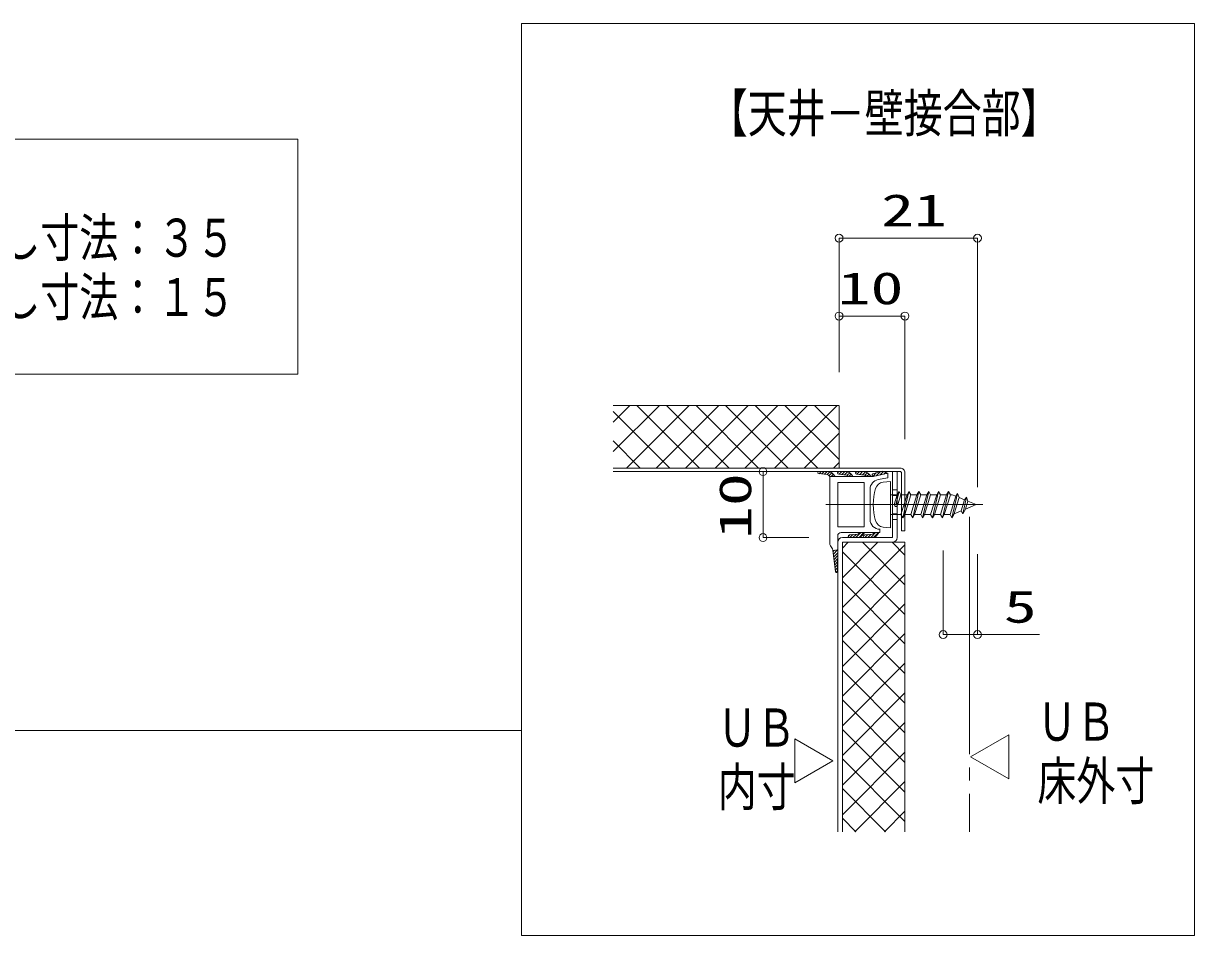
# Model space of a CAD drawing. Units: millimetres on the paper. Extents: x -305 to 305, y -152 to 152.
# Drawn here: x -198.7 to -109.9, y -30.7 to 38.5 of the extents above; entities that cross this region are included whole.
import ezdxf
from ezdxf.enums import TextEntityAlignment as Align

# ---------------------------------------------------------------- set-up
doc = ezdxf.new("R2010")
doc.units = ezdxf.units.MM
doc.linetypes.add('DASHED2', pattern=[3, 2, -1])
doc.linetypes.add('LONG_CHAIN', pattern=[21, 18, -1, 1, -1])
for name, color, linetype, lineweight in [('0-0_0', 7, 'Continuous', 9), ('0-1_VIEW0003', 7, 'Continuous', 9), ('0-2_VIEW0004', 7, 'Continuous', 9)]:
    doc.layers.add(name, color=color, linetype=linetype, lineweight=lineweight)
doc.styles.add('ＭＳ ゴシック', font='')
doc.styles.get('ＭＳ ゴシック').set_extended_font_data('MS Gothic')

# ---------------------------------------------------------------- blocks, each defined once
blk = doc.blocks.new('_ORIGIN')
at = {"layer": '0-0_0'}
blk.add_line((0, 0), (-1, 0), dxfattribs=at)
blk.add_circle((0, 0), 0.5, dxfattribs=at)

msp = doc.modelspace()

# ---------------------------------------------------------------- linework, layer by layer
at = {"layer": '0-0_0'}
for p, q in [((-153.955, 5.997), (-150.445, 9.506)), ((-153.955, 8.242), (-152.69, 9.506)), ((-149.658, 4.756), (-153.955, 9.053)), ((-152.95, 4.756), (-148.2, 9.506)), ((-147.413, 4.756), (-152.163, 9.506)), ((-150.705, 4.756), (-145.955, 9.506)), ((-145.168, 4.756), (-149.918, 9.506)), ((-148.46, 4.756), (-143.71, 9.506)), ((-142.923, 4.756), (-147.673, 9.506)), ((-146.215, 4.756), (-141.465, 9.506)), ((-140.678, 4.756), (-145.428, 9.506)), ((-143.97, 4.756), (-139.22, 9.506)), ((-138.433, 4.756), (-143.183, 9.506)), ((-141.725, 4.756), (-136.975, 9.506)), ((-136.827, 5.396), (-140.938, 9.506)), ((-136.827, 7.641), (-138.692, 9.506)), ((-139.48, 4.756), (-136.827, 7.409)), ((-151.903, 4.756), (-153.955, 6.808)), ((-137.235, 4.756), (-136.827, 5.164)), ((-133.487, 3.682), (-132.927, 3.731)), ((-132.927, 3.731), (-132.927, 0.231)), ((-132.927, 2.731), (-132.421, 2.731)), ((-132.421, 2.731), (-132.277, 2.981)), ((-132.277, 2.981), (-132.133, 2.731)), ((-132.132, 2.731), (-131.671, 2.731)), ((-131.671, 2.731), (-131.527, 2.981)), ((-131.527, 2.981), (-131.383, 2.731)), ((-131.383, 2.731), (-130.94, 2.731)), ((-130.921, 2.731), (-130.777, 2.981)), ((-130.777, 2.981), (-130.633, 2.731)), ((-130.633, 2.731), (-130.172, 2.731)), ((-130.171, 2.731), (-130.027, 2.981)), ((-130.027, 2.981), (-129.883, 2.731)), ((-129.883, 2.731), (-129.421, 2.731)), ((-129.421, 2.731), (-129.277, 2.981)), ((-129.277, 2.981), (-129.133, 2.731)), ((-129.133, 2.731), (-128.671, 2.731)), ((-128.671, 2.731), (-128.527, 2.981)), ((-128.527, 2.981), (-128.383, 2.731)), ((-128.383, 2.731), (-128.238, 2.731)), ((-128.238, 2.731), (-127.98, 2.624)), ((-127.979, 2.624), (-127.836, 2.835)), ((-127.836, 2.835), (-127.723, 2.518)), ((-127.723, 2.518), (-127.314, 2.349)), ((-127.151, 2.552), (-127.314, 2.349)), ((-127.242, 1.643), (-126.427, 1.981)), ((-127.151, 2.552), (-127.058, 2.243)), ((-127.058, 2.243), (-126.427, 1.981)), ((-132.927, 1.231), (-132.132, 1.231)), ((-132.133, 1.231), (-131.988, 0.981)), ((-131.988, 0.981), (-131.844, 1.231)), ((-131.833, 1.231), (-131.383, 1.231)), ((-131.383, 1.231), (-131.238, 0.981)), ((-131.238, 0.981), (-131.094, 1.231)), ((-131.094, 1.231), (-130.633, 1.231)), ((-130.633, 1.231), (-130.488, 0.981)), ((-130.488, 0.981), (-130.344, 1.231)), ((-130.344, 1.231), (-129.883, 1.231)), ((-129.883, 1.231), (-129.739, 0.981)), ((-129.738, 0.981), (-129.594, 1.231)), ((-129.594, 1.231), (-129.133, 1.231)), ((-129.133, 1.231), (-128.989, 0.981)), ((-128.988, 0.981), (-128.844, 1.231)), ((-128.844, 1.231), (-128.408, 1.231)), ((-128.408, 1.231), (-128.264, 0.981)), ((-128.263, 0.981), (-128.119, 1.231)), ((-128.102, 1.287), (-127.573, 1.506)), ((-127.442, 1.29), (-127.573, 1.507)), ((-127.442, 1.29), (-127.242, 1.644)), ((-133.487, 0.28), (-132.927, 0.231)), ((-136.577, -3.566), (-133.879, -0.869)), ((-136.577, -1.321), (-136.125, -0.869)), ((-131.827, -4.094), (-135.053, -0.869)), ((-131.827, -1.849), (-132.808, -0.869)), ((-136.577, -5.811), (-131.827, -1.061)), ((-131.827, -6.34), (-136.577, -1.59)), ((-136.577, -8.056), (-131.827, -3.306)), ((-131.827, -8.585), (-136.577, -3.835)), ((-136.577, -10.302), (-131.827, -5.552)), ((-131.827, -10.83), (-136.577, -6.08)), ((-136.577, -12.547), (-131.827, -7.797)), ((-131.827, -13.075), (-136.577, -8.325)), ((-136.577, -14.792), (-131.827, -10.042)), ((-131.827, -15.32), (-136.577, -10.57)), ((-136.577, -17.037), (-131.827, -12.287)), ((-131.827, -17.565), (-136.577, -12.815)), ((-136.577, -19.282), (-131.827, -14.532)), ((-131.827, -19.81), (-136.577, -15.06)), ((-136.577, -21.527), (-131.827, -16.777)), ((-131.827, -22.055), (-136.577, -17.305)), ((-135.627, -22.822), (-131.827, -19.022)), ((-133.305, -22.822), (-136.577, -19.55)), ((-133.382, -22.822), (-131.827, -21.267)), ((-135.55, -22.822), (-136.577, -21.795))]:
    msp.add_line(p, q, dxfattribs=at)
at = {"layer": '0-0_0', "color": 1}
for p, q in [((-138.335, 4.327), (-138.181, 4.481)), ((-138.135, 4.303), (-137.957, 4.48)), ((-137.935, 4.279), (-137.733, 4.48)), ((-137.734, 4.254), (-137.528, 4.461)), ((-136.932, 4.384), (-136.834, 4.481)), ((-136.812, 4.279), (-136.61, 4.481)), ((-136.607, 4.259), (-136.385, 4.481)), ((-136.403, 4.238), (-136.175, 4.467)), ((-135.581, 4.387), (-135.487, 4.481)), ((-135.465, 4.279), (-135.263, 4.481)), ((-135.26, 4.259), (-135.038, 4.481)), ((-135.056, 4.239), (-134.827, 4.467)), ((-134.017, 4.155), (-133.685, 4.487)), ((-133.725, 4.223), (-133.446, 4.501)), ((-137.581, 4.183), (-137.376, 4.388)), ((-137.434, 4.106), (-137.262, 4.277)), ((-137.209, 4.106), (-137.163, 4.152)), ((-136.21, 4.207), (-136.018, 4.399)), ((-136.087, 4.106), (-135.901, 4.291)), ((-135.862, 4.106), (-135.811, 4.157)), ((-134.862, 4.208), (-134.67, 4.4)), ((-134.739, 4.106), (-134.553, 4.293)), ((-134.515, 4.106), (-134.462, 4.159)), ((-134.274, 4.122), (-134.015, 4.382)), ((-133.432, 4.291), (-133.283, 4.44)), ((-136.129, -0.426), (-136.02, -0.318)), ((-135.997, -0.519), (-135.774, -0.296)), ((-135.772, -0.519), (-135.528, -0.275)), ((-135.548, -0.519), (-135.173, -0.144)), ((-135.31, -0.506), (-134.948, -0.144)), ((-134.967, -0.388), (-134.904, -0.324)), ((-134.874, -0.519), (-134.653, -0.297)), ((-134.65, -0.519), (-134.404, -0.273)), ((-134.425, -0.519), (-134.05, -0.144)), ((-134.179, -0.497), (-133.826, -0.144)), ((-137.273, -1.57), (-137.18, -1.477)), ((-137.248, -1.77), (-136.933, -1.455)), ((-137.224, -1.971), (-136.931, -1.677)), ((-137.2, -2.171), (-136.933, -1.904)), ((-137.176, -2.371), (-136.935, -2.13)), ((-137.152, -2.572), (-136.936, -2.357)), ((-137.127, -2.772), (-136.938, -2.583)), ((-137.103, -2.972), (-136.94, -2.809)), ((-137.037, -3.13), (-136.942, -3.036))]:
    msp.add_line(p, q, dxfattribs=at)
at = {"layer": '0-0_0', "color": 2}
for p, q in [((-132.652, 1.981), (-132.422, 2.731)), ((-132.508, 1.981), (-132.277, 2.981)), ((-132.364, 1.981), (-132.133, 2.731)), ((-132.133, 1.231), (-131.672, 2.731)), ((-131.988, 0.981), (-131.527, 2.981)), ((-131.844, 1.231), (-131.383, 2.731)), ((-131.383, 1.231), (-130.922, 2.731)), ((-131.238, 0.981), (-130.777, 2.981)), ((-131.094, 1.231), (-130.633, 2.731)), ((-130.633, 1.231), (-130.172, 2.731)), ((-130.488, 0.981), (-130.027, 2.981)), ((-130.344, 1.231), (-129.883, 2.731)), ((-129.883, 1.231), (-129.422, 2.731)), ((-129.738, 0.981), (-129.277, 2.981)), ((-129.594, 1.231), (-129.133, 2.731)), ((-129.133, 1.231), (-128.672, 2.731)), ((-128.988, 0.981), (-128.527, 2.981)), ((-128.844, 1.231), (-128.383, 2.731)), ((-128.264, 0.981), (-127.836, 2.835)), ((-132.652, 1.981), (-132.594, 1.881)), ((-132.421, 1.881), (-132.363, 1.981)), ((-128.408, 1.231), (-127.98, 2.624)), ((-128.119, 1.231), (-127.723, 2.518)), ((-127.573, 1.507), (-127.314, 2.349)), ((-127.442, 1.29), (-127.151, 2.552)), ((-127.243, 1.644), (-127.058, 2.243))]:
    msp.add_line(p, q, dxfattribs=at)
at = {"layer": '0-0_0', "linetype": 'LONG_CHAIN'}
msp.add_line((-125.915, 1.981), (-137.836, 1.981), dxfattribs=at)
at = {"layer": '0-0_0'}
for centre, radius, start, end in [((-133.43, 3.035), 0.65, 94.99935, 164.11895), ((-129.727, 1.981), 4.5, 164.11912, 195.88108), ((-133.43, 0.928), 0.65, 195.88176, 265.00048)]:
    msp.add_arc(centre, radius, start, end, dxfattribs=at)
at = {"layer": '0-0_0', "color": 2}
msp.add_arc((-132.507, 1.931), 0.1, 210.00024, 329.99988, dxfattribs=at)
at = {"layer": '0-1_VIEW0003'}
for p, q in [((-136.827, 12.021), (-136.827, 22.185)), ((-126.927, 22.185), (-136.227, 22.185)), ((-126.327, 3.314), (-126.327, 22.185)), ((-136.827, 12.021), (-136.827, 16.276)), ((-132.427, 16.276), (-136.227, 16.276)), ((-131.827, 6.946), (-131.827, 16.276)), ((-136.827, 9.506), (-153.955, 9.506)), ((-136.827, 9.481), (-136.827, 4.756)), ((-132.179, 4.756), (-153.955, 4.756)), ((-132.177, 4.481), (-153.955, 4.481)), ((-147.488, 4.481), (-142.593, 4.481)), ((-132.927, 4.481), (-132.427, 4.481)), ((-142.593, 0.081), (-142.593, 3.881)), ((-132.102, 4.406), (-132.102, 0.006)), ((-131.827, 4.406), (-131.827, 0.006)), ((-131.827, 0.006), (-132.102, 0.006)), ((-139.117, -0.519), (-142.593, -0.519)), ((-136.577, -0.519), (-132.777, -0.519)), ((-136.577, -0.869), (-131.827, -0.869)), ((-136.577, -0.869), (-136.577, -22.822)), ((-136.927, -1.019), (-136.927, -22.822)), ((-128.927, -1.486), (-128.927, -7.871)), ((-128.327, -7.871), (-126.927, -7.871))]:
    msp.add_line(p, q, dxfattribs=at)
at = {"layer": '0-1_VIEW0003', "color": 1}
for p, q in [((-138.366, 4.481), (-137.663, 4.48)), ((-136.294, 4.481), (-136.836, 4.481)), ((-134.944, 4.481), (-135.486, 4.481)), ((-133.69, 4.486), (-134.256, 4.304)), ((-137.727, 4.254), (-138.375, 4.332)), ((-137.527, 4.106), (-137.538, 4.126)), ((-137.527, 4.106), (-137.527, -0.937)), ((-134.227, 4.106), (-137.527, 4.106)), ((-137.127, 4.106), (-137.272, 4.29)), ((-136.927, 3.656), (-136.927, 0.306)), ((-134.927, 3.656), (-136.927, 3.656)), ((-136.269, 4.225), (-136.841, 4.282)), ((-136.128, 4.106), (-136.154, 4.151)), ((-135.777, 4.106), (-135.877, 4.257)), ((-134.919, 4.225), (-135.491, 4.282)), ((-134.927, 3.656), (-134.927, 0.306)), ((-134.778, 4.106), (-134.804, 4.151)), ((-134.427, 4.106), (-134.527, 4.257)), ((-133.127, 4.362), (-134.227, 4.106)), ((-133.127, 4.006), (-133.857, 3.878)), ((-133.171, 4.352), (-133.193, 4.373)), ((-133.127, 4.362), (-133.127, 4.006)), ((-134.477, 3.139), (-134.477, 0.858)), ((-136.927, 0.306), (-134.927, 0.306)), ((-133.777, 0.106), (-133.777, 0.106)), ((-133.727, 0.108), (-133.727, -0.144)), ((-133.727, 0.108), (-133.717, 0.108)), ((-136.927, -1.196), (-136.927, -0.394)), ((-136.678, -0.144), (-133.727, -0.144)), ((-135.415, -0.265), (-136.038, -0.319)), ((-135.424, -0.519), (-136.029, -0.519)), ((-135.271, -0.144), (-135.298, -0.191)), ((-134.907, -0.144), (-135.007, -0.295)), ((-134.314, -0.265), (-134.882, -0.319)), ((-134.324, -0.519), (-134.873, -0.519)), ((-134.171, -0.144), (-134.198, -0.19)), ((-133.807, -0.144), (-133.907, -0.295)), ((-137.286, -1.46), (-137.084, -3.127)), ((-137.283, -1.486), (-136.929, -1.455)), ((-136.927, -1.196), (-136.943, -3.117)), ((-137.03, -3.171), (-136.988, -3.167))]:
    msp.add_line(p, q, dxfattribs=at)
at = {"layer": '0-1_VIEW0003', "color": 6}
for p, q in [((-132.777, 4.481), (-132.777, -0.519)), ((-132.777, 4.481), (-132.427, 4.481)), ((-132.427, 4.481), (-132.427, -0.519))]:
    msp.add_line(p, q, dxfattribs=at)
at = {"layer": '0-1_VIEW0003', "color": 6, "linetype": 'DASHED2'}
for p, q in [((-132.777, 3.106), (-132.427, 3.106)), ((-132.777, 2.681), (-132.427, 2.681)), ((-132.777, 1.281), (-132.427, 1.281)), ((-132.777, 0.856), (-132.427, 0.856))]:
    msp.add_line(p, q, dxfattribs=at)
at = {"layer": '0-1_VIEW0003', "linetype": 'LONG_CHAIN'}
msp.add_line((-126.927, 1.054), (-126.927, -22.822), dxfattribs=at)
at = {"layer": '0-1_VIEW0003', "color": 2}
msp.add_line((-131.827, -0.869), (-131.827, -22.822), dxfattribs=at)
at = {"layer": '0-1_VIEW0003'}
msp.add_lwpolyline([(-126.327, -1.766), (-126.327, -7.871), (-121.631, -7.871)], dxfattribs=at)
for points in [[(-140.188, -19.122), (-140.188, -15.775), (-137.29, -17.448)], [(-123.955, -18.821), (-123.955, -15.474), (-126.853, -17.147)]]:
    msp.add_lwpolyline(points, close=True, dxfattribs=at)
at = {"layer": '0-1_VIEW0003', "color": 1}
for centre, radius, start, end in [((-138.366, 4.406), 0.075, 89.90067, 263.13127), ((-137.664, 3.98), 0.5, 38.2604, 90.2604), ((-136.832, 4.381), 0.1, 90.00005, 264.37192), ((-136.294, 3.981), 0.5, 33.49443, 90), ((-135.482, 4.381), 0.1, 90.00005, 264.37192), ((-134.944, 3.981), 0.5, 33.49443, 90), ((-133.537, 4.01), 0.5, 46.57942, 107.78062), ((-137.757, 4.005), 0.25, 28.90204, 83.13127), ((-136.284, 4.076), 0.15, 30, 84.37192), ((-134.934, 4.076), 0.15, 30, 84.37192), ((-133.727, 3.139), 0.75, 100, 180), ((-134.225, 4.209), 0.1, 107.78062, 283.085), ((-133.727, 0.858), 0.75, 180, 270), ((-136.677, -0.394), 0.25, 90.00012, 180), ((-136.029, -0.419), 0.1, 94.97975, 270.00007), ((-135.424, -0.019), 0.5, 270, 326.50557), ((-135.428, -0.116), 0.15, 274.97975, 330), ((-134.873, -0.419), 0.1, 95.51, 270.00007), ((-134.324, -0.019), 0.5, 270, 326.50557), ((-134.328, -0.115), 0.15, 275.51, 330), ((-137.027, -0.937), 0.5, 180, 227.4505), ((-137.027, -0.937), 0.5, 180, 227.4505), ((-137.027, -0.937), 0.5, 180, 227.4505), ((-137.534, -1.49), 0.25, 6.89306, 47.4505), ((-137.035, -3.121), 0.05, 186.89306, 275.07039), ((-136.993, -3.117), 0.05, 275.07039, 359.53125)]:
    msp.add_arc(centre, radius, start, end, dxfattribs=at)
at = {"layer": '0-1_VIEW0003'}
for centre, radius, start, end in [((-132.177, 4.406), 0.35, 360, 90.36873), ((-132.177, 4.406), 0.075, 0, 90.00005), ((-136.577, -0.869), 0.35, 90, 180), ((-132.777, -0.519), 0.35, 270, 0)]:
    msp.add_arc(centre, radius, start, end, dxfattribs=at)
at = {"layer": '0-2_VIEW0004'}
for p, q in [((-235.16, 29.693), (-177.872, 29.693)), ((-177.872, 29.693), (-177.872, 11.876)), ((-235.16, 11.876), (-177.872, 11.876)), ((-219.96, -15.147), (-160.909, -15.147))]:
    msp.add_line(p, q, dxfattribs=at)
for points in [[(-160.909, 38.464), (-160.909, -30.693), (-109.862, -30.693)], [(-160.909, 38.464), (-109.862, 38.464), (-109.862, -30.693)]]:
    msp.add_lwpolyline(points, dxfattribs=at)

# ---------------------------------------------------------------- block references
at = {"layer": '0-1_VIEW0003', "xscale": 0.6, "yscale": 0.6}
for p, rotation in [((-136.827, 22.185), 180), ((-136.827, 16.276), 180), ((-142.593, 4.481), 90), ((-142.593, -0.519), 270), ((-128.927, -7.871), 180)]:
    msp.add_blockref('_ORIGIN', p, dxfattribs=dict(at, rotation=rotation))
for p in [(-126.327, 22.185), (-131.827, 16.276), (-126.327, -7.871)]:
    msp.add_blockref('_ORIGIN', p, dxfattribs=at)

# ---------------------------------------------------------------- texts
at = {"layer": '0-1_VIEW0003', "style": 'ＭＳ ゴシック'}
for s, height, width, p in [('【天井－壁接合部】', 2.889, 0.75, (-146.701, 29.349)), ('21', 2.441, 1.5, (-133.631, 22.35)), ('10', 2.441, 1.5, (-136.926, 16.441)), ('5', 2.441, 1.5, (-124.322, -7.706)), ('ＵＢ', 2.889, 0.75, (-121.783, -16.784)), ('ＵＢ', 2.889, 0.75, (-146.031, -17.235)), ('内寸', 2.889, 0.75, (-146.031, -21.731)), ('床外寸', 2.889, 0.75, (-121.783, -21.28))]:
    msp.add_text(s, height=height, dxfattribs=dict(at, width=width)).set_placement(p, align=Align.BOTTOM_LEFT)
at = {"layer": '0-1_VIEW0003', "style": 'ＭＳ ゴシック', "width": 1.5}
msp.add_text('10', height=2.441, rotation=90, dxfattribs=at).set_placement((-142.758, -0.618), align=Align.BOTTOM_LEFT)
at = {"layer": '0-2_VIEW0004', "style": 'ＭＳ ゴシック', "width": 0.75}
for s, p in [('\u3000ＵＢ内寸からのとび出し寸法：３５', (-232.866, 19.905)), ('\u3000ＵＢ外寸からのとび出し寸法：１５', (-232.866, 15.409))]:
    msp.add_text(s, height=2.889, dxfattribs=at).set_placement(p, align=Align.BOTTOM_LEFT)

doc.saveas('drawing.dxf')
